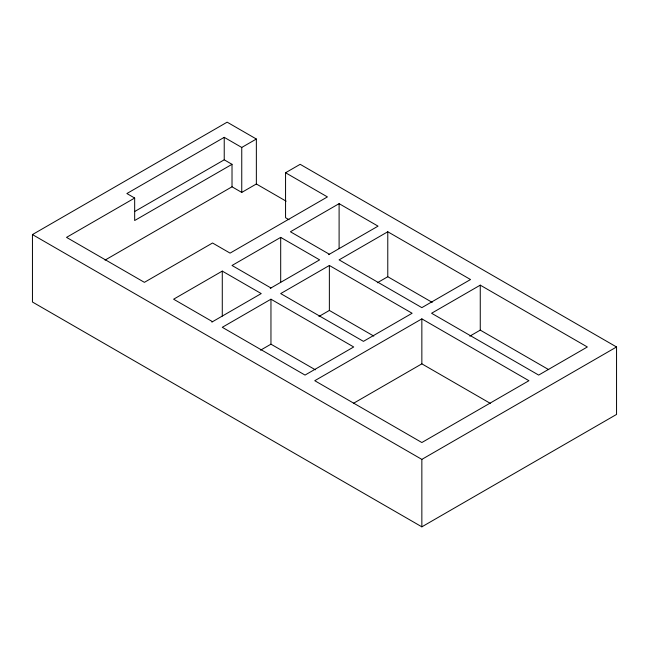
<?xml version="1.0" encoding="UTF-8"?>
<svg xmlns="http://www.w3.org/2000/svg" width="649" height="649" viewBox="0 0 649 649"><rect width="100%" height="100%" fill="white"/><g stroke="black" fill="none" stroke-linecap="round" stroke-linejoin="round"><path stroke-width="0.97" d="M289.04 219.719L285.56 217.715L285.56 172.748L300.163 164.319L616.55 346.98L616.55 414.427L421.85 526.834L32.45 302.02L32.45 234.573L227.15 122.166L256.355 139.024L256.355 183.992L286.144 201.19M256.355 139.024L241.752 147.453L224.23 137.337L126.88 193.54L134.668 198.042L134.668 220.522L232.018 164.319L232.018 186.798L105.049 260.103M134.668 198.042L66.523 237.38L144.403 282.347L212.548 243.002L230.071 253.118L327.421 196.915L285.56 172.748M134.773 211.469L224.23 159.824L232.018 164.319M232.018 186.798L241.752 192.42L256.355 183.992M211.85 322.091L261.223 293.583L222.282 271.104L173.608 299.205L212.548 321.693M270.26 288.367L319.632 259.868L280.692 237.38L232.018 265.482L270.957 287.969M328.67 254.643L378.043 226.144L339.103 203.656L290.428 231.766L329.368 254.246M270.957 299.205L222.282 327.307L305.03 375.081L353.705 346.98L270.957 299.205L270.957 344.173L315.382 369.816M329.368 265.482L280.692 293.583L363.44 341.358L412.115 313.256L329.368 265.482L329.368 310.449L373.792 336.093M387.778 231.766L339.103 259.868L421.85 307.634L470.525 279.532L387.778 231.766L387.778 276.725L432.202 302.377M260.525 350.192L270.957 344.173M318.935 316.469L329.368 310.449M377.345 282.745L387.778 276.725M421.85 318.878L314.765 380.703L421.85 442.529L528.935 380.703L421.85 318.878L421.85 363.846L353.389 403.37M480.26 285.154L431.585 313.256L538.67 375.081L587.345 346.98L480.26 285.154L480.26 330.122L548.721 369.646M469.827 336.141L480.26 330.122M32.45 234.573L421.85 459.387L616.55 346.98M421.85 363.846L490.311 403.37M421.85 459.387L421.85 526.834M339.103 203.656L339.103 248.624M280.692 237.38L280.692 282.347M241.752 147.453L241.752 192.42M224.23 137.337L224.23 159.824M222.282 271.104L222.282 316.071"/></g></svg>
